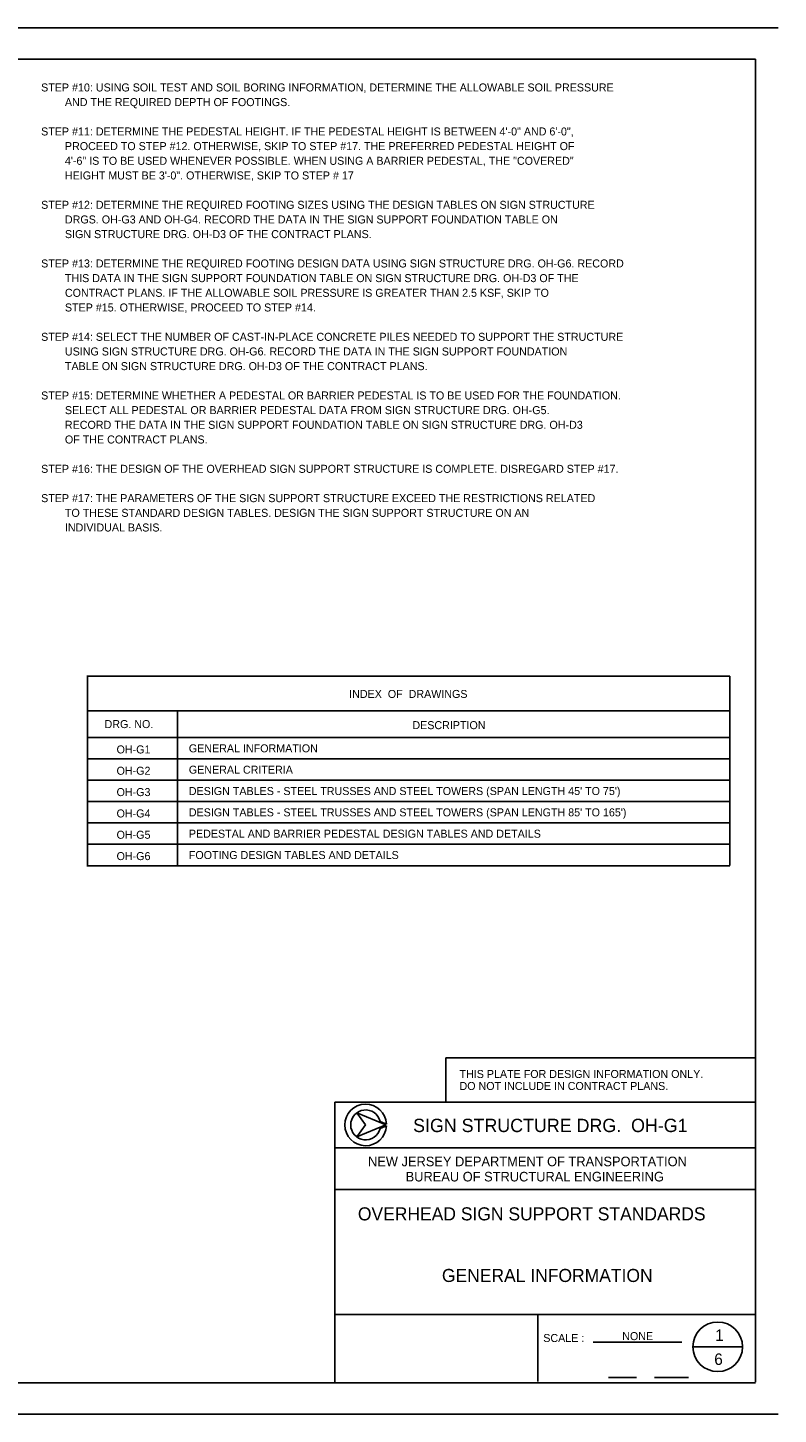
# Model space of a CAD drawing. Extents: x -3 to 26050223, y 0 to 12035012.
# Drawn here: x 45.44 to 68.89, y 0 to 43.33 of the extents above; entities that cross this region are included whole.
import ezdxf

# ---------------------------------------------------------------- set-up
doc = ezdxf.new("R2010")
doc.units = 0
for name, color, linetype in [('1', 7, 'Continuous'), ('2', 7, 'Continuous'), ('39', 7, 'Continuous'), ('51', 7, 'Continuous')]:
    doc.layers.add(name, color=color, linetype=linetype)

msp = doc.modelspace()

# ---------------------------------------------------------------- linework, layer by layer
at = {"layer": '1'}
for p, q in [((68.892, 43.325), (0, 43.325)), ((68.183, 42.342), (3.6, 42.342)), ((68.183, 1.017), (68.183, 42.342)), ((67.377, 23.066), (47.286, 23.066)), ((47.307, 17.129), (47.307, 23.045)), ((67.377, 17.149), (67.377, 23.066)), ((67.377, 21.983), (47.286, 21.983)), ((50.119, 17.149), (50.119, 21.983)), ((67.377, 21.149), (47.286, 21.149)), ((67.377, 20.483), (47.286, 20.483)), ((67.377, 19.816), (47.286, 19.816)), ((67.377, 19.149), (47.286, 19.149)), ((67.377, 18.483), (47.286, 18.483)), ((67.377, 17.816), (47.286, 17.816)), ((67.377, 17.135), (47.286, 17.135)), ((56.633, 9.042), (55.725, 9.417)), ((55.725, 9.417), (56.633, 9.042)), ((56.633, 9.042), (55.725, 9.417)), ((55.725, 9.417), (55.992, 9.042)), ((56.633, 9.042), (55.725, 9.417)), ((55.725, 9.417), (55.992, 9.042)), ((56.458, 9.15), (56.45, 9.15)), ((56.65, 9.067), (56.458, 9.15)), ((55.992, 9.042), (55.725, 8.667)), ((55.725, 8.667), (56.633, 9.042)), ((55.992, 9.042), (55.725, 8.667)), ((55.725, 8.667), (56.633, 9.042)), ((56.458, 8.933), (56.65, 9.017)), ((3.6, 0.983), (68.183, 0.983)), ((63.583, 1.15), (64.467, 1.15)), ((65.025, 1.15), (66.092, 1.15)), ((68.892, 0), (0, 0))]:
    msp.add_line(p, q, dxfattribs=at)
for radius, start, end in [(0.65, 2.2139, 357.7861), (0.467, 13.6941, 346.3059)]:
    msp.add_arc((56, 9.042), radius, start, end, dxfattribs=at)
at = {"layer": '39'}
for p, q in [((58.508, 11.142), (68.183, 11.142)), ((58.508, 9.75), (58.508, 11.142)), ((55.033, 1), (55.033, 9.75)), ((55.033, 9.75), (68.183, 9.75)), ((68.183, 9.75), (68.183, 1)), ((56.633, 9.042), (55.725, 9.417)), ((55.725, 9.417), (55.992, 9.042)), ((55.992, 9.042), (55.725, 8.667)), ((55.725, 8.667), (56.633, 9.042)), ((55.033, 8.325), (68.183, 8.325)), ((55.033, 7.025), (68.183, 7.025)), ((55.033, 3.117), (68.183, 3.117)), ((61.383, 3.117), (68.183, 3.117)), ((61.383, 1.025), (61.383, 3.117)), ((61.383, 1.025), (61.383, 3.117)), ((63.108, 2.25), (65.875, 2.25)), ((67.775, 2.108), (66.225, 2.108))]:
    msp.add_line(p, q, dxfattribs=at)
msp.add_circle((67, 2.108), 0.775, dxfattribs=at)

# ---------------------------------------------------------------- texts
at = {"layer": '2'}
for s, height, p in [('STEP #10: USING SOIL TEST AND SOIL BORING INFORMATION, DETERMINE THE ALLOWABLE SOIL PRESSURE', 0.25, (45.862, 41.334)), ('        AND THE REQUIRED DEPTH OF FOOTINGS.', 0.25, (45.862, 40.876)), ('STEP #11: DETERMINE THE PEDESTAL HEIGHT. IF THE PEDESTAL HEIGHT IS BETWEEN 4\'-0" AND 6\'-0",', 0.25, (45.862, 39.959)), ('        PROCEED TO STEP #12. OTHERWISE, SKIP TO STEP #17. THE PREFERRED PEDESTAL HEIGHT OF', 0.25, (45.862, 39.501)), ('        4\'-6" IS TO BE USED WHENEVER POSSIBLE. WHEN USING A BARRIER PEDESTAL, THE "COVERED"', 0.25, (45.862, 39.042)), ('        HEIGHT MUST BE 3\'-0". OTHERWISE, SKIP TO STEP # 17', 0.25, (45.862, 38.584)), ('STEP #12: DETERMINE THE REQUIRED FOOTING SIZES USING THE DESIGN TABLES ON SIGN STRUCTURE', 0.25, (45.862, 37.667)), ('        DRGS. OH-G3 AND OH-G4. RECORD THE DATA IN THE SIGN SUPPORT FOUNDATION TABLE ON', 0.25, (45.862, 37.209)), ('        SIGN STRUCTURE DRG. OH-D3 OF THE CONTRACT PLANS.', 0.25, (45.862, 36.751)), ('STEP #13: DETERMINE THE REQUIRED FOOTING DESIGN DATA USING SIGN STRUCTURE DRG. OH-G6. RECORD', 0.25, (45.862, 35.834)), ('        THIS DATA IN THE SIGN SUPPORT FOUNDATION TABLE ON SIGN STRUCTURE DRG. OH-D3 OF THE', 0.25, (45.862, 35.376)), ('        CONTRACT PLANS. IF THE ALLOWABLE SOIL PRESSURE IS GREATER THAN 2.5 KSF, SKIP TO', 0.25, (45.862, 34.917)), ('        STEP #15. OTHERWISE, PROCEED TO STEP #14.', 0.25, (45.862, 34.459)), ('STEP #14: SELECT THE NUMBER OF CAST-IN-PLACE CONCRETE PILES NEEDED TO SUPPORT THE STRUCTURE', 0.25, (45.862, 33.542)), ('        USING SIGN STRUCTURE DRG. OH-G6. RECORD THE DATA IN THE SIGN SUPPORT FOUNDATION', 0.25, (45.862, 33.084)), ('        TABLE ON SIGN STRUCTURE DRG. OH-D3 OF THE CONTRACT PLANS.', 0.25, (45.862, 32.626)), ('STEP #15: DETERMINE WHETHER A PEDESTAL OR BARRIER PEDESTAL IS TO BE USED FOR THE FOUNDATION.', 0.25, (45.862, 31.709)), ('        SELECT ALL PEDESTAL OR BARRIER PEDESTAL DATA FROM SIGN STRUCTURE DRG. OH-G5.', 0.25, (45.862, 31.251)), ('        RECORD THE DATA IN THE SIGN SUPPORT FOUNDATION TABLE ON SIGN STRUCTURE DRG. OH-D3', 0.25, (45.862, 30.792)), ('        OF THE CONTRACT PLANS.', 0.25, (45.862, 30.334)), ('STEP #16: THE DESIGN OF THE OVERHEAD SIGN SUPPORT STRUCTURE IS COMPLETE. DISREGARD STEP #17.', 0.25, (45.862, 29.417)), ('STEP #17: THE PARAMETERS OF THE SIGN SUPPORT STRUCTURE EXCEED THE RESTRICTIONS RELATED', 0.25, (45.862, 28.501)), ('        TO THESE STANDARD DESIGN TABLES. DESIGN THE SIGN SUPPORT STRUCTURE ON AN ', 0.25, (45.862, 28.042)), ('        INDIVIDUAL BASIS.', 0.25, (45.862, 27.584)), ('INDEX  OF  DRAWINGS', 0.25, (55.486, 22.383)), ('DRG. NO.', 0.25, (47.844, 21.441)), ('DESCRIPTION', 0.25, (57.461, 21.408)), ('OH-G1', 0.25, (48.219, 20.649)), ('GENERAL INFORMATION', 0.25, (50.477, 20.683)), ('OH-G2', 0.25, (48.219, 19.983)), ('GENERAL CRITERIA', 0.25, (50.477, 20.016)), ('OH-G3', 0.25, (48.219, 19.316)), ("DESIGN TABLES - STEEL TRUSSES AND STEEL TOWERS (SPAN LENGTH 45' TO 75')", 0.25, (50.477, 19.349)), ('OH-G4', 0.25, (48.219, 18.649)), ("DESIGN TABLES - STEEL TRUSSES AND STEEL TOWERS (SPAN LENGTH 85' TO 165')", 0.25, (50.477, 18.683)), ('OH-G5', 0.25, (48.219, 17.983)), ('PEDESTAL AND BARRIER PEDESTAL DESIGN TABLES AND DETAILS', 0.25, (50.477, 18.016)), ('OH-G6', 0.25, (48.219, 17.316)), ('FOOTING DESIGN TABLES AND DETAILS', 0.25, (50.477, 17.349)), ('THIS PLATE FOR DESIGN INFORMATION ONLY.', 0.25, (58.933, 10.508)), ('DO NOT INCLUDE IN CONTRACT PLANS.', 0.25, (58.933, 10.133)), ('OVERHEAD SIGN SUPPORT STANDARDS', 0.40835, (55.758, 6.058)), ('GENERAL INFORMATION', 0.40835, (58.383, 4.133))]:
    msp.add_text(s, height=height, dxfattribs=at).set_placement(p)
at = {"layer": '39'}
for s, height, p in [('SIGN STRUCTURE DRG.  OH-G1', 0.41665, (57.483, 8.817)), ('NEW JERSEY DEPARTMENT OF TRANSPORTATION', 0.29995, (56.075, 7.75)), ('BUREAU OF STRUCTURAL ENGINEERING', 0.3, (57.25, 7.275)), ('SCALE :', 0.25, (61.55, 2.258)), ('SCALE :', 0.25, (61.55, 2.258)), ('SCALE :', 0.25, (61.55, 2.258)), ('NONE', 0.25, (64.017, 2.317))]:
    msp.add_text(s, height=height, dxfattribs=at).set_placement(p)
at = {"layer": '51'}
for s, p in [('1', (66.917, 2.292)), ('6', (66.892, 1.542))]:
    msp.add_text(s, height=0.358, dxfattribs=at).set_placement(p)

doc.saveas('drawing.dxf')
